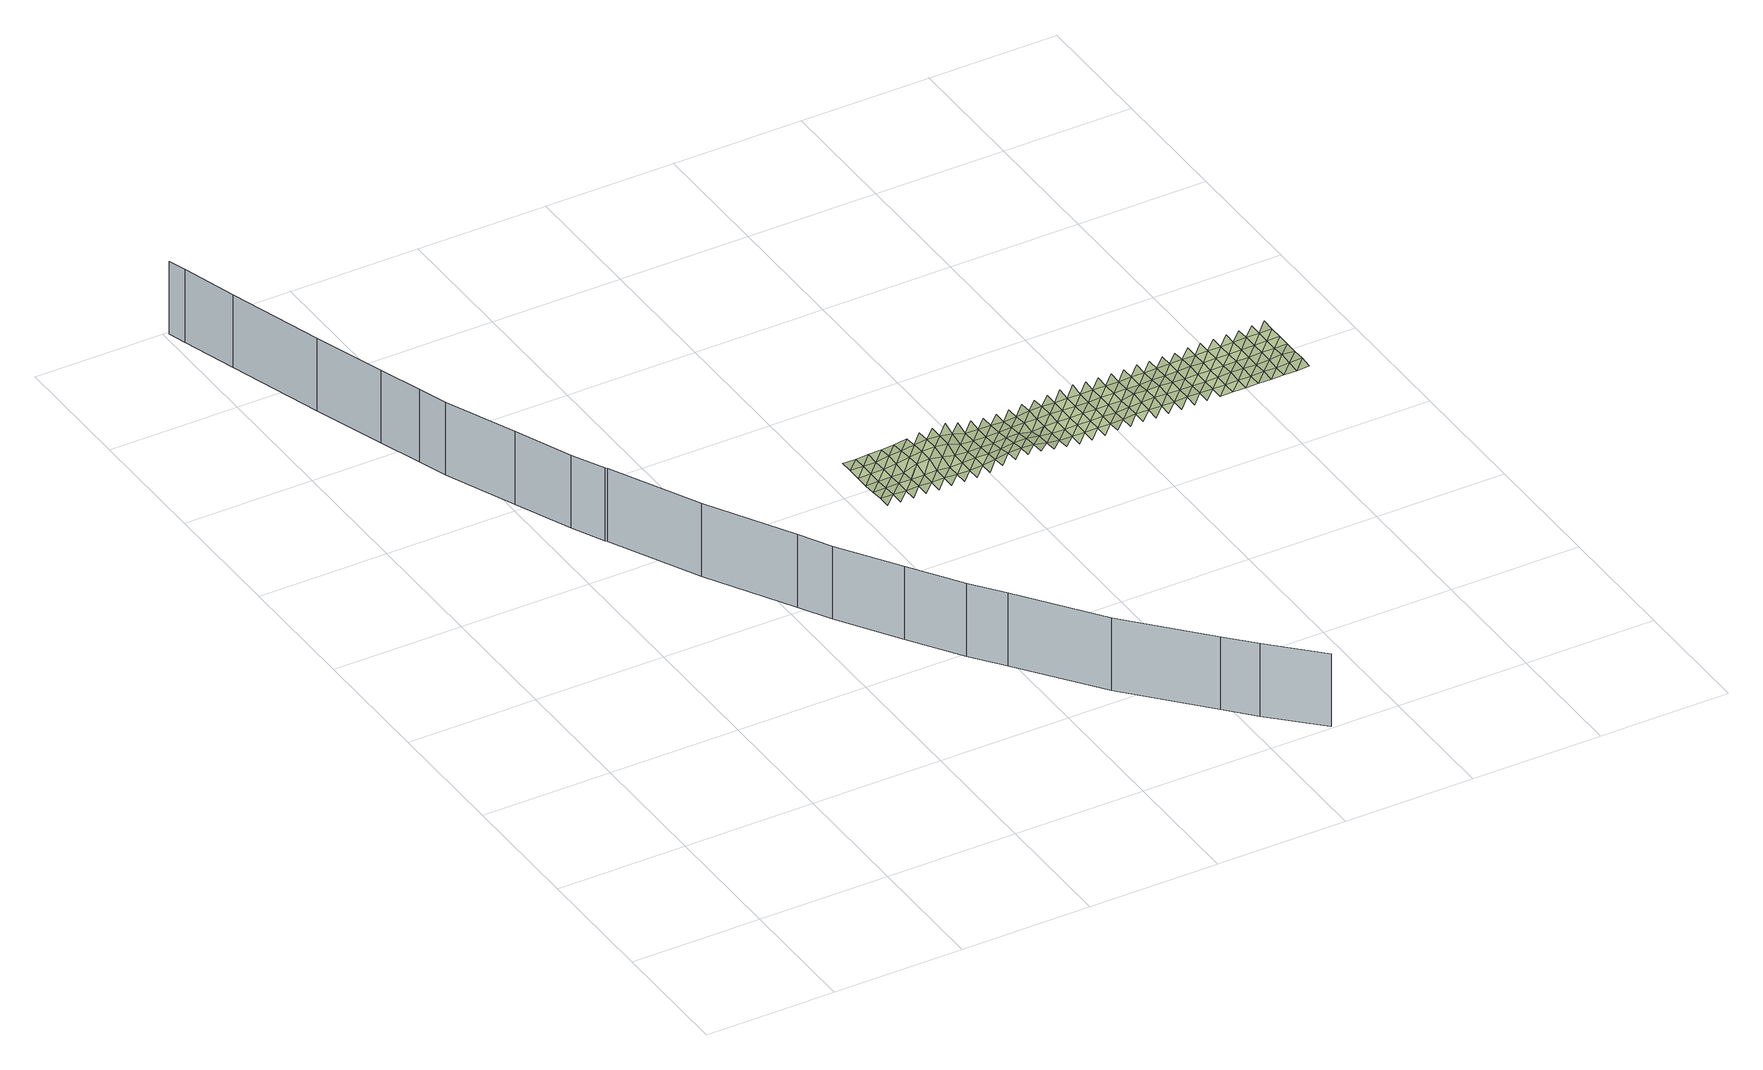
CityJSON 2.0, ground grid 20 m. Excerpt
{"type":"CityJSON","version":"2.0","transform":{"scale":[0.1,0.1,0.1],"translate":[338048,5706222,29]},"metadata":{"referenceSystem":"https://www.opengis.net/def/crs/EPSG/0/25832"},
"CityObjects":{
"object1":{"type":"GenericCityObject","attributes":{"name":"BauLinie"},"geometry":[{"type":"MultiSurface","lod":"2","boundaries":[[[0,1,2,3]],[[4,5,1,0]],[[6,7,5,4]],[[8,9,7,6]],[[10,11,9,8]],[[12,13,11,10]],[[14,15,13,12]],[[16,17,15,14]],[[18,19,17,16]],[[20,21,19,18]],[[22,23,21,20]],[[24,25,23,22]],[[26,27,25,24]],[[28,29,27,26]],[[30,31,29,28]],[[32,33,31,30]],[[34,35,33,32]],[[36,37,35,34]],[[38,39,37,36]],[[40,41,39,38]]]}]},
"terrain1":{"type":"TINRelief","attributes":{"lod":2},"geometry":[{"type":"CompositeSurface","lod":"2","boundaries":[[[42,43,44]],[[44,45,46]],[[46,47,48]],[[44,43,45]],[[48,49,50]],[[51,52,43]],[[46,45,47]],[[50,53,54]],[[43,55,45]],[[48,47,49]],[[54,56,57]],[[45,58,47]],[[50,49,53]],[[43,52,55]],[[47,59,49]],[[54,53,56]],[[60,61,52]],[[45,55,58]],[[49,62,53]],[[52,63,55]],[[47,58,59]],[[53,64,56]],[[55,65,58]],[[49,59,62]],[[52,61,63]],[[58,66,59]],[[53,62,64]],[[67,68,61]],[[55,63,65]],[[59,69,62]],[[61,70,63]],[[58,65,66]],[[62,71,64]],[[63,72,65]],[[59,66,69]],[[61,68,70]],[[65,73,66]],[[62,69,71]],[[74,75,68]],[[63,70,72]],[[66,76,69]],[[68,77,70]],[[65,72,73]],[[69,78,71]],[[70,79,72]],[[66,73,76]],[[68,75,77]],[[72,80,73]],[[69,76,78]],[[81,82,75]],[[70,77,79]],[[73,83,76]],[[75,84,77]],[[72,79,80]],[[76,85,78]],[[77,86,79]],[[73,80,83]],[[75,82,84]],[[79,87,80]],[[76,83,85]],[[88,89,82]],[[77,84,86]],[[80,90,83]],[[82,91,84]],[[79,86,87]],[[84,92,86]],[[80,87,90]],[[82,89,91]],[[86,93,87]],[[83,90,94]],[[95,96,89]],[[84,91,92]],[[87,97,90]],[[89,98,91]],[[86,92,93]],[[91,99,92]],[[87,93,97]],[[89,96,98]],[[92,100,93]],[[90,97,101]],[[102,103,96]],[[91,98,99]],[[93,104,97]],[[96,105,98]],[[92,99,100]],[[98,106,99]],[[93,100,104]],[[96,103,105]],[[99,107,100]],[[97,104,108]],[[109,110,103]],[[98,105,106]],[[100,111,104]],[[103,112,105]],[[99,106,107]],[[105,113,106]],[[100,107,111]],[[103,110,112]],[[106,114,107]],[[104,111,115]],[[116,117,110]],[[105,112,113]],[[107,118,111]],[[110,119,112]],[[106,113,114]],[[112,120,113]],[[107,114,118]],[[110,117,119]],[[113,121,114]],[[111,118,122]],[[123,124,117]],[[112,119,120]],[[114,125,118]],[[117,126,119]],[[113,120,121]],[[119,127,120]],[[114,121,125]],[[117,124,126]],[[120,128,121]],[[118,125,129]],[[130,131,124]],[[119,126,127]],[[121,132,125]],[[124,133,126]],[[120,127,128]],[[126,134,127]],[[121,128,132]],[[124,131,133]],[[127,135,128]],[[125,132,136]],[[137,138,131]],[[126,133,134]],[[128,139,132]],[[131,140,133]],[[127,134,135]],[[133,141,134]],[[128,135,139]],[[131,138,140]],[[134,142,135]],[[132,139,143]],[[144,145,138]],[[133,140,141]],[[135,146,139]],[[138,147,140]],[[134,141,142]],[[140,148,141]],[[135,142,146]],[[138,145,147]],[[141,149,142]],[[139,146,150]],[[151,152,145]],[[140,147,148]],[[142,153,146]],[[145,154,147]],[[141,148,149]],[[147,155,148]],[[142,149,153]],[[145,152,154]],[[148,156,149]],[[146,153,157]],[[158,159,152]],[[147,154,155]],[[149,160,153]],[[152,161,154]],[[148,155,156]],[[154,162,155]],[[149,156,160]],[[152,159,161]],[[155,163,156]],[[153,160,164]],[[165,166,159]],[[154,161,162]],[[156,167,160]],[[159,168,161]],[[155,162,163]],[[161,169,162]],[[156,163,167]],[[159,166,168]],[[162,170,163]],[[160,167,171]],[[172,173,166]],[[161,168,169]],[[163,174,167]],[[166,175,168]],[[162,169,170]],[[168,176,169]],[[163,170,174]],[[166,173,175]],[[169,177,170]],[[167,174,178]],[[179,180,173]],[[168,175,176]],[[170,181,174]],[[173,182,175]],[[169,176,177]],[[175,183,176]],[[170,177,181]],[[173,180,182]],[[176,184,177]],[[174,181,185]],[[186,187,180]],[[175,182,183]],[[177,188,181]],[[180,189,182]],[[176,183,184]],[[182,190,183]],[[177,184,188]],[[180,187,189]],[[183,191,184]],[[181,188,192]],[[193,194,187]],[[182,189,190]],[[184,195,188]],[[187,196,189]],[[183,190,191]],[[189,197,190]],[[184,191,195]],[[187,194,196]],[[190,198,191]],[[188,195,199]],[[200,201,194]],[[189,196,197]],[[191,202,195]],[[194,203,196]],[[190,197,198]],[[196,204,197]],[[191,198,202]],[[194,201,203]],[[197,205,198]],[[195,202,206]],[[207,208,201]],[[196,203,204]],[[198,209,202]],[[201,210,203]],[[197,204,205]],[[203,211,204]],[[198,205,209]],[[201,208,210]],[[204,212,205]],[[202,209,213]],[[214,215,208]],[[203,210,211]],[[205,216,209]],[[208,217,210]],[[204,211,212]],[[210,218,211]],[[205,212,216]],[[208,215,217]],[[211,219,212]],[[209,216,220]],[[221,222,215]],[[210,217,218]],[[212,223,216]],[[215,224,217]],[[211,218,219]],[[217,225,218]],[[212,219,223]],[[215,222,224]],[[218,226,219]],[[216,223,227]],[[228,229,222]],[[217,224,225]],[[219,230,223]],[[222,231,224]],[[218,225,226]],[[228,232,229]],[[224,233,225]],[[219,226,230]],[[222,229,231]],[[225,234,226]],[[223,230,235]],[[232,236,229]],[[224,231,233]],[[226,237,230]],[[229,238,231]],[[225,233,234]],[[232,239,236]],[[231,240,233]],[[226,234,237]],[[229,236,238]],[[233,241,234]],[[230,237,242]],[[239,243,236]],[[231,238,240]],[[234,244,237]],[[236,245,238]],[[233,240,241]],[[239,246,243]],[[238,247,240]],[[234,241,244]],[[236,243,245]],[[240,248,241]],[[237,244,249]],[[246,250,243]],[[238,245,247]],[[241,251,244]],[[243,252,245]],[[240,247,248]],[[246,253,250]],[[245,254,247]],[[241,248,251]],[[243,250,252]],[[247,255,248]],[[244,251,256]],[[253,257,250]],[[245,252,254]],[[248,258,251]],[[250,259,252]],[[247,254,255]],[[253,260,257]],[[252,261,254]],[[248,255,258]],[[250,257,259]],[[254,262,255]],[[251,258,263]],[[260,264,257]],[[252,259,261]],[[255,265,258]],[[257,266,259]],[[254,261,262]],[[260,267,264]],[[259,268,261]],[[255,262,265]],[[257,264,266]],[[261,269,262]],[[258,265,270]],[[267,271,264]],[[259,266,268]],[[262,272,265]],[[264,273,266]],[[261,268,269]],[[267,274,271]],[[266,275,268]],[[262,269,272]],[[264,271,273]],[[268,276,269]],[[265,272,277]],[[266,273,275]],[[269,278,272]],[[268,275,276]],[[269,276,278]],[[272,278,279]]]}]}
},
"vertices":[
[826,72,0],[826,72,120],[897,3,120],[897,3,0],[788,113,0],[788,113,120],[684,226,0],[684,226,120],[592,347,0],[592,347,120],[555,395,0],[555,395,120],[503,472,0],[503,472,120],[443,562,0],[443,562,120],[416,610,0],[416,610,120],[341,739,0],[341,739,120],[273,874,0],[273,874,120],[271,877,0],[271,877,120],[246,926,0],[246,926,120],[209,1013,0],[209,1013,120],[163,1120,0],[163,1120,120],[148,1164,0],[148,1164,120],[126,1229,0],[126,1229,120],[89,1338,0],[89,1338,120],[43,1484,0],[43,1484,120],[17,1568,0],[17,1568,120],[8,1596,0],[8,1596,120],
[637,746,8],[657,766,7],[637,766,8],[657,786,6],[637,786,6],[657,806,5],[637,806,4],[657,826,5],[637,826,5],[657,746,7],[677,766,6],[657,847,5],[637,847,5],[677,786,6],[657,867,4],[637,867,5],[677,806,5],[677,826,5],[677,746,7],[697,766,7],[677,847,4],[697,786,6],[677,867,5],[697,806,5],[697,826,7],[697,746,7],[717,766,6],[697,847,8],[717,786,6],[697,867,6],[717,806,12],[717,826,11],[717,746,6],[737,766,6],[717,847,9],[737,786,7],[717,867,7],[737,806,14],[737,826,14],[737,746,6],[757,766,5],[737,847,12],[757,786,5],[737,867,10],[757,806,10],[757,826,14],[757,746,6],[777,766,5],[757,847,14],[777,786,5],[777,806,5],[777,826,12],[757,867,13],[777,746,5],[797,766,6],[777,847,13],[797,786,6],[797,806,4],[797,826,4],[777,867,13],[797,746,6],[817,766,9],[797,847,9],[817,786,6],[817,806,4],[817,826,3],[797,867,14],[817,746,11],[837,766,12],[817,847,3],[837,786,7],[837,806,4],[837,826,3],[817,867,8],[837,746,14],[857,766,14],[837,847,2],[857,786,10],[857,806,6],[857,826,3],[837,867,4],[857,746,15],[877,766,12],[857,847,2],[877,786,10],[877,806,6],[877,826,4],[857,867,1],[877,746,14],[897,766,8],[877,847,1],[897,786,7],[897,806,2],[897,826,5],[877,867,1],[897,746,10],[917,766,5],[897,847,2],[917,786,4],[917,806,4],[917,826,4],[897,867,1],[917,746,7],[937,766,4],[917,847,5],[937,786,4],[937,806,4],[937,826,5],[917,867,3],[937,746,4],[957,766,4],[937,847,5],[957,786,4],[957,806,4],[957,826,4],[937,867,3],[957,746,4],[977,766,4],[957,847,4],[977,786,4],[977,806,4],[977,826,4],[957,867,4],[977,746,4],[997,766,4],[977,847,4],[997,786,4],[997,806,4],[997,826,3],[977,867,6],[997,746,6],[1017,766,4],[997,847,4],[1017,786,3],[1017,806,4],[1017,826,4],[997,867,7],[1017,746,5],[1037,766,6],[1017,847,4],[1037,786,5],[1037,806,4],[1037,826,4],[1017,867,5],[1037,746,6],[1057,766,6],[1037,847,4],[1057,786,6],[1057,806,8],[1057,826,4],[1037,867,5],[1057,746,5],[1077,766,5],[1057,847,3],[1077,786,7],[1077,806,7],[1077,826,4],[1057,867,4],[1077,746,5],[1097,766,5],[1077,847,4],[1097,786,6],[1097,806,7],[1097,826,5],[1077,867,4],[1097,746,5],[1117,766,6],[1097,847,4],[1117,786,6],[1117,806,6],[1117,826,5],[1097,867,5],[1117,746,5],[1137,766,6],[1117,847,4],[1137,786,5],[1137,806,5],[1137,826,5],[1117,867,4],[1137,746,5],[1157,766,5],[1137,847,5],[1157,786,5],[1157,806,5],[1157,826,6],[1137,867,4],[1157,746,5],[1177,766,5],[1157,847,5],[1177,786,5],[1177,746,5],[1177,806,5],[1177,826,5],[1157,867,3],[1197,766,5],[1177,847,5],[1197,786,6],[1197,746,5],[1197,806,5],[1197,826,5],[1177,867,5],[1217,766,5],[1197,847,5],[1217,786,6],[1217,746,5],[1217,806,5],[1217,826,5],[1197,867,5],[1237,766,6],[1217,847,5],[1237,786,5],[1237,746,5],[1237,806,5],[1237,826,5],[1217,867,5],[1257,766,5],[1237,847,5],[1257,786,6],[1257,746,5],[1257,806,6],[1257,826,6],[1237,867,5],[1277,766,6],[1257,847,6],[1277,786,8],[1277,746,5],[1277,806,6],[1277,826,6],[1257,867,5],[1297,766,7],[1277,847,6],[1297,786,6],[1297,746,6],[1297,806,6],[1297,826,6],[1277,867,6],[1297,847,6],[1297,867,7]
]}
